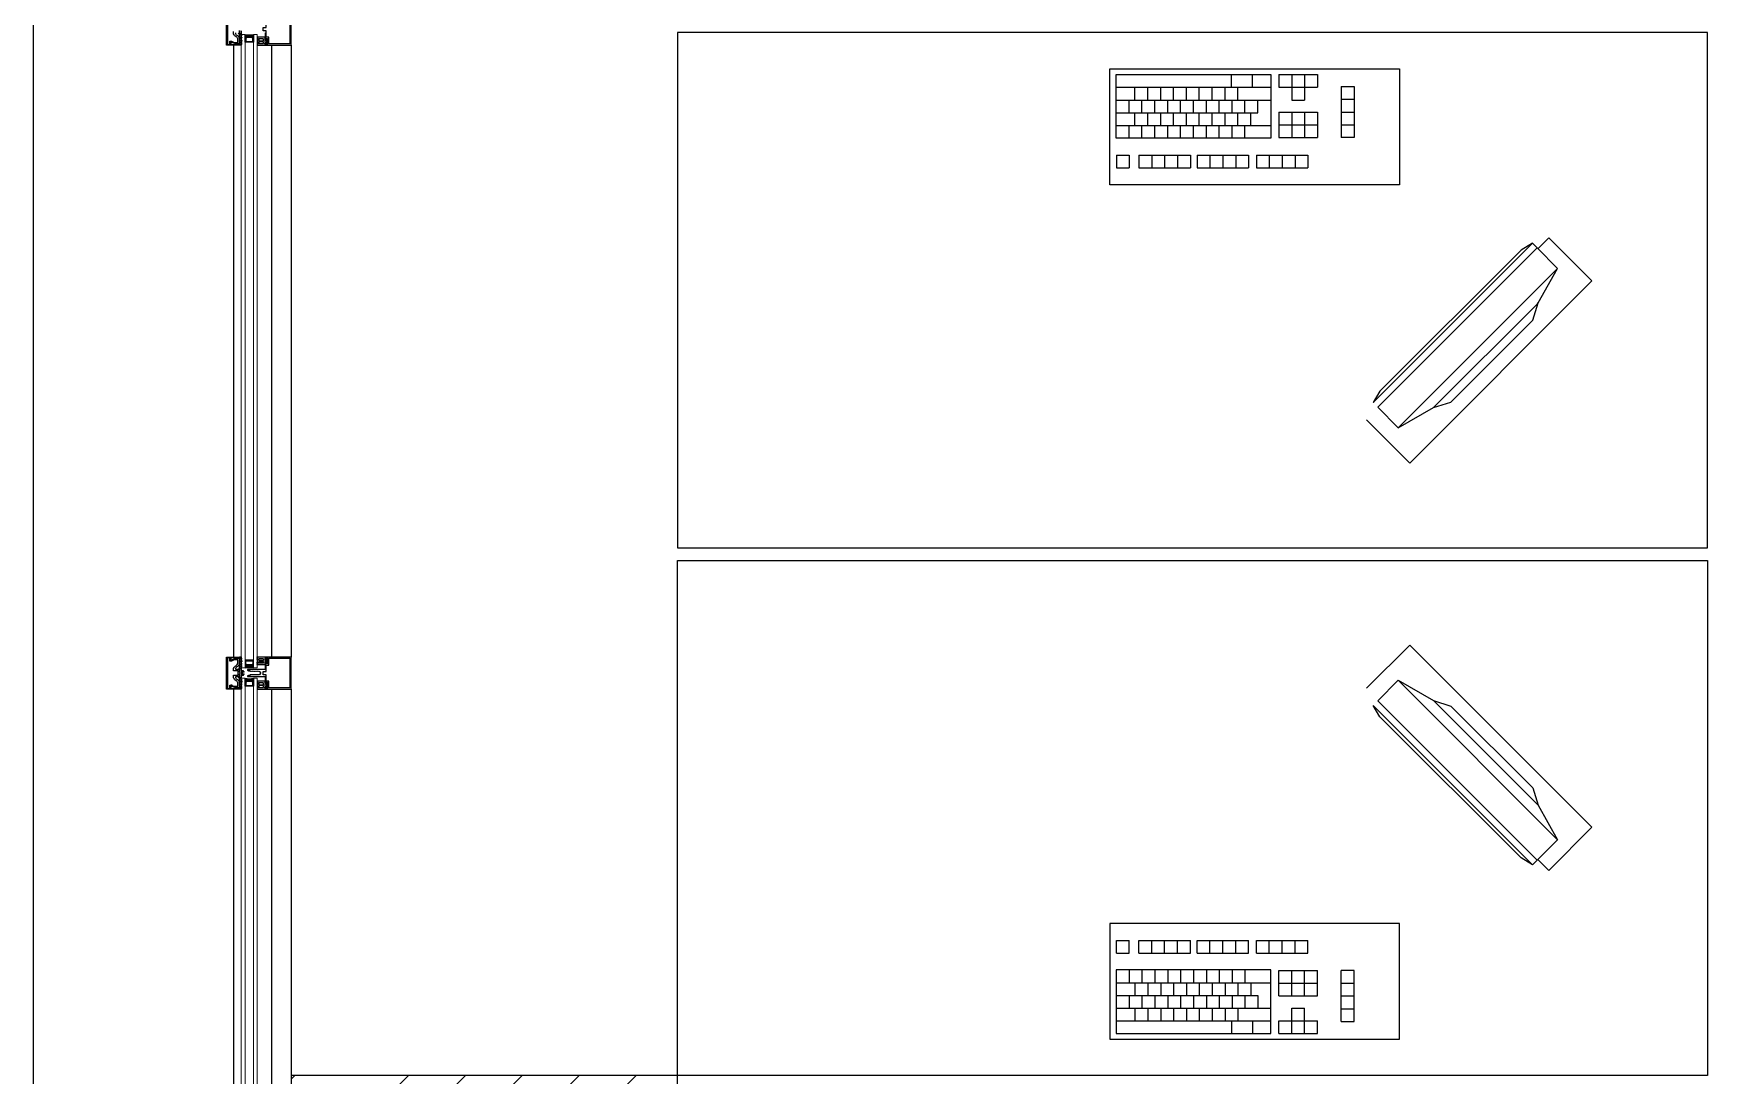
# Model space of a CAD drawing. Header units: centimetres. Extents: x 681015 to 688218, y 3995806 to 4004619.
# Drawn here: x 682674 to 682934, y 4002572.7 to 4002734.5 of the extents above; entities that cross this region are included whole.
import ezdxf

# ---------------------------------------------------------------- set-up
doc = ezdxf.new("R2010")
doc.units = ezdxf.units.CM
doc.header["$LTSCALE"] = 100
doc.header["$MEASUREMENT"] = 0
doc.linetypes.add('DUZ', pattern=[500, 500])
doc.layers.get('0').update_dxf_attribs({"linetype": 'DUZ'})
for name, color, linetype in [('A-TEFRİŞ 2', 35, 'Continuous'), ('ALM', 113, 'Continuous'), ('B-H', 34, 'Continuous'), ('BA', 6, 'Continuous'), ('DUV', 4, 'Continuous'), ('GOR1', 9, 'Continuous'), ('TARAMA', 54, 'Continuous')]:
    doc.layers.add(name, color=color, linetype=linetype)
doc.layers.add('CAM', color=151, linetype='Continuous', lineweight=15)

# ---------------------------------------------------------------- blocks, each defined once
blk = doc.blocks.new('A$C195C4F4A')
at = {"color": 0}
for points in [[(0, 15.4), (0.8, 15.4, -0.275602), (0.9, 15.3, -0.004194), (0.9, 15.3), (1.5, 14.5, 0.280116), (1.7, 14.4), (2.3, 14.4, 0.708972), (2.3, 14.6), (1.7, 15.1, -0.796856), (1.8, 15.4), (2.1, 15.4, -0.115115), (2.3, 15.3), (3.4, 14.5, 0.22004), (3.9, 14.4), (4, 14.4, 0.817314), (4.1, 14.7), (3.2, 15.1, -0.557577), (3.3, 15.4), (3.9, 15.4, -0.094678), (4.2, 15.3), (5.6, 14.9, 0.12718), (5.8, 14.9), (6.6, 14.9, 0.12718), (6.8, 14.9), (8.2, 15.3, -0.094678), (8.5, 15.4), (9.1, 15.4, -0.557577), (9.2, 15.1), (8.3, 14.7, 0.817314), (8.4, 14.4), (8.5, 14.4, 0.22004), (9, 14.5), (10.1, 15.3, -0.115115), (10.3, 15.4), (10.6, 15.4, -0.796856), (10.7, 15.1), (10.1, 14.6, 0.708972), (10.1, 14.4), (10.7, 14.4, 0.280116), (10.9, 14.5), (11.5, 15.3, -0.28012), (11.6, 15.4), (12.4, 15.4), (12.4, 3.4), (11.6, 3.4), (9.4, 3.8, 0.414214), (9.2, 3.6), (9.2, 2.1, 0.488737), (9.4, 2), (10.6, 2.3, -0.590166), (10.8, 2.1), (10.4, 1.5), (7.9, 0, -0.078055), (7.8, 0), (4.6, 0, -0.078055), (4.5, 0), (2, 1.5), (1.6, 2.1, -0.590166), (1.7, 2.3), (2.9, 2, 0.488737), (3.2, 2.1), (3.2, 3.6, 0.414214), (3, 3.8), (0.8, 3.4), (0, 3.4)], [(2.5, 6.6), (2.5, 12, -0.414214), (3.5, 13), (4.5, 13, -0.414214), (5.5, 12), (5.5, 6.6, -0.414214), (4.5, 5.6), (3.5, 5.6, -0.414214)], [(4.2, 2.7), (4.2, 1.6, 0.414214), (4.7, 1.1), (7.7, 1.1, 0.414214), (8.2, 1.6), (8.2, 2.7, 0.414214), (7.7, 3.2), (4.7, 3.2, 0.414214)], [(6.8, 6.6), (6.8, 12, -0.414214), (7.8, 13), (8.8, 13, -0.414214), (9.8, 12), (9.8, 6.6, -0.414214), (8.8, 5.6), (7.8, 5.6, -0.414214)]]:
    blk.add_lwpolyline(points, format="xyb", close=True, dxfattribs=at)
blk = doc.blocks.new('A$C5FE96F92')
at = {"layer": 'TARAMA'}
h = blk.add_hatch(dxfattribs=at)
h.set_pattern_fill('DOTS', color=4, scale=0.2, style=0)
h.set_pattern_definition([(0, (790.05817, 737.7273), (0.15875, 0.3175), [0, -0.3175])])
edge = h.paths.add_edge_path()
edge.add_line((13, 6.1), (10.8, 4))
edge.add_line((10.8, 4), (2.1, 4))
edge.add_line((2.1, 4), (0, 6.1))
edge.add_line((0, 6.1), (0, 0))
edge.add_arc((6.5, -29.7), 30.4, 77.6638, 102.3361, ccw=False)
edge.add_line((13, 0), (13, 6.1))
at = {"layer": 'TARAMA', "color": 0}
blk.add_lwpolyline([(13, 12.1), (6.9, 12.1), (6.9, 11.1), (12, 11.1), (12, 6.5), (10.4, 5), (2.5, 5), (1, 6.5), (1, 11.1), (6.5, 11.1), (6.5, 12.1), (0, 12.1), (0, 6.1), (2.1, 4), (10.8, 4), (13, 6.1)], close=True, dxfattribs=at)
blk.add_lwpolyline([(13, 6.1), (10.8, 4), (2.1, 4), (0, 6.1), (0, 0, -0.108071), (13, 0)], format="xyb", close=True, dxfattribs=at)

msp = doc.modelspace()

# ---------------------------------------------------------------- hatches: boundary and pattern name
at = {"layer": 'B-H'}
h = msp.add_hatch(dxfattribs=at)
h.set_pattern_fill('ANSI33', color=256, scale=50, angle=360, style=0)
h.set_pattern_definition([(45, (525.103, -43129.298), (-8.838834765, 8.838834765), []), (45, (533.941, -43129.298), (-8.838834765, 8.838834765), [6.25, -3.125])])
h.paths.add_polyline_path([(682714.04, 4002512.71), (682774.04, 4002512.71), (682774.04, 4002572.71), (682714.04, 4002572.71)])

# ---------------------------------------------------------------- linework, layer by layer
for points in [[(682705.39, 4002734.61), (682705.39, 4002734.5, 0.116538), (682705.72, 4002734.2, -0.212081), (682706.01, 4002733.69), (682706.01, 4002733.58), (682705.99, 4002733.56), (682706.03, 4002733.53), (682705.99, 4002733.5), (682706.03, 4002733.47), (682705.99, 4002733.44), (682706.03, 4002733.41), (682705.99, 4002733.38), (682706.03, 4002733.35), (682705.99, 4002733.32), (682706.03, 4002733.29), (682705.99, 4002733.26), (682706.03, 4002733.23), (682705.99, 4002733.2), (682706.03, 4002733.17), (682705.99, 4002733.14), (682706.03, 4002733.11), (682705.99, 4002733.08), (682706.03, 4002733.05), (682705.99, 4002733.02), (682706.03, 4002732.99), (682705.99, 4002732.96), (682706.03, 4002732.93), (682706.01, 4002732.92), (682706.01, 4002732.86), (682705.74, 4002732.96, 0.126455), (682705.62, 4002732.97, 0.105867), (682705.48, 4002732.91), (682705.47, 4002732.9), (682705.46, 4002732.91), (682704.7, 4002733.18), (682704.7, 4002733.36), (682704.85, 4002733.36), (682704.85, 4002733.29), (682705.24, 4002733.15), (682705.74, 4002733.15, 0.459998), (682705.8, 4002733.21), (682705.8, 4002733.63, 0.157661), (682705.51, 4002734.02, -0.142905), (682705.11, 4002734.48), (682705.11, 4002734.86)], [(682706.01, 4002734.98), (682706.01, 4002734.48), (682706.01, 4002734.48), (682706.01, 4002734.48, -0.797123), (682705.96, 4002734.47), (682705.86, 4002734.61)], [(682706.31, 4002734.96), (682706.31, 4002734.47), (682706.23, 4002734.47, 0.471691), (682706.2, 4002734.46, 0.216707), (682706.2, 4002734.38), (682706.38, 4002734.13, -0.372354), (682706.38, 4002734.12, -0.340332), (682706.35, 4002734.11), (682706.23, 4002734.23, 0.471691), (682706.2, 4002734.21, 0.216707), (682706.2, 4002734.13), (682706.38, 4002733.89, -0.372354), (682706.38, 4002733.87, -0.340332), (682706.35, 4002733.86), (682706.23, 4002733.98, 0.471691), (682706.2, 4002733.97, 0.216707), (682706.2, 4002733.88), (682706.39, 4002733.64, -0.372354), (682706.38, 4002733.63, -0.340332), (682706.35, 4002733.61), (682706.23, 4002733.73, 0.471691), (682706.2, 4002733.72, 0.216707), (682706.21, 4002733.64), (682706.39, 4002733.39, -0.372354), (682706.39, 4002733.38, -0.340332), (682706.35, 4002733.36), (682706.23, 4002733.48, 0.471691), (682706.2, 4002733.47, 0.216707), (682706.21, 4002733.39), (682706.39, 4002733.14, -0.372354), (682706.39, 4002733.13, -0.340332), (682706.35, 4002733.12), (682706.23, 4002733.24, 0.471691), (682706.2, 4002733.23, 0.216707), (682706.21, 4002733.14), (682706.39, 4002732.9, -0.372354), (682706.39, 4002732.88, -0.340332), (682706.36, 4002732.87), (682706.23, 4002732.99, 0.471691), (682706.2, 4002732.98, 0.216707), (682706.21, 4002732.9), (682706.31, 4002732.76), (682706.31, 4002732.7), (682706.02, 4002732.7, -0.70801), (682706.02, 4002732.72, 0.38663), (682706.01, 4002732.84, -0.211017), (682706.01, 4002732.85), (682706.01, 4002734.98, -0.253164)], [(682705.81, 4002634.86), (682705.81, 4002635.56), (682705.11, 4002635.56), (682705.11, 4002635.93, -0.142905), (682705.51, 4002636.39, 0.157661), (682705.8, 4002636.78), (682705.8, 4002637.2, 0.459998), (682705.74, 4002637.26), (682705.24, 4002637.27), (682704.85, 4002637.12), (682704.85, 4002637.06), (682704.7, 4002637.06), (682704.7, 4002637.23), (682705.46, 4002637.5), (682705.47, 4002637.51), (682705.48, 4002637.5, 0.105867), (682705.62, 4002637.44, 0.126455), (682705.74, 4002637.45), (682706.01, 4002637.55), (682706.01, 4002637.5), (682706.03, 4002637.48), (682705.99, 4002637.45), (682706.03, 4002637.42), (682705.99, 4002637.39), (682706.03, 4002637.36), (682705.99, 4002637.33), (682706.03, 4002637.3), (682705.99, 4002637.27), (682706.03, 4002637.24), (682705.99, 4002637.21), (682706.03, 4002637.18), (682705.99, 4002637.15), (682706.03, 4002637.12), (682705.99, 4002637.09), (682706.03, 4002637.06), (682705.99, 4002637.03), (682706.03, 4002637), (682705.99, 4002636.97), (682706.03, 4002636.94), (682705.99, 4002636.91), (682706.03, 4002636.88), (682705.99, 4002636.85), (682706.01, 4002636.84), (682706.01, 4002636.72, -0.212081), (682705.72, 4002636.21, 0.116538), (682705.39, 4002635.91), (682705.39, 4002635.81), (682705.86, 4002635.81), (682705.86, 4002635.81, -0.797123), (682705.86, 4002635.81), (682705.86, 4002635.81), (682705.96, 4002635.94, -0.797123), (682706.01, 4002635.94), (682706.01, 4002635.94), (682706.01, 4002635.94), (682706.01, 4002635.43), (682706.01, 4002635.43), (682706.01, 4002635.43, 0.253164), (682706.05, 4002635.34, -0.253164), (682706.13, 4002635.21, -0.253164), (682706.05, 4002635.07, 0.253164), (682706.01, 4002634.98), (682706.01, 4002634.98), (682706.01, 4002634.98), (682706.01, 4002634.48), (682706.01, 4002634.48), (682706.01, 4002634.48, -0.797123), (682705.96, 4002634.47), (682705.86, 4002634.61), (682705.86, 4002634.61, -0.797123), (682705.86, 4002634.61), (682705.86, 4002634.61), (682705.39, 4002634.61), (682705.39, 4002634.5, 0.116538), (682705.72, 4002634.2, -0.212081), (682706.01, 4002633.69), (682706.01, 4002633.58), (682705.99, 4002633.56), (682706.03, 4002633.53), (682705.99, 4002633.5), (682706.03, 4002633.47), (682705.99, 4002633.44), (682706.03, 4002633.41), (682705.99, 4002633.38), (682706.03, 4002633.35), (682705.99, 4002633.32), (682706.03, 4002633.29), (682705.99, 4002633.26), (682706.03, 4002633.23), (682705.99, 4002633.2), (682706.03, 4002633.17), (682705.99, 4002633.14), (682706.03, 4002633.11), (682705.99, 4002633.08), (682706.03, 4002633.05), (682705.99, 4002633.02), (682706.03, 4002632.99), (682705.99, 4002632.96), (682706.03, 4002632.93), (682706.01, 4002632.92), (682706.01, 4002632.86), (682705.74, 4002632.96, 0.126455), (682705.62, 4002632.97, 0.105867), (682705.48, 4002632.91), (682705.47, 4002632.91), (682705.46, 4002632.91), (682704.7, 4002633.18), (682704.7, 4002633.36), (682704.85, 4002633.36), (682704.85, 4002633.29), (682705.24, 4002633.15), (682705.74, 4002633.15, 0.459998), (682705.8, 4002633.21), (682705.8, 4002633.63, 0.157661), (682705.51, 4002634.02, -0.142905), (682705.11, 4002634.48), (682705.11, 4002634.86), (682705.81, 4002634.86)]]:
    msp.add_lwpolyline(points, format="xyb")
msp.add_lwpolyline([(682706.05, 4002635.34, 0.253164), (682706.05, 4002635.34, -0.253164), (682706.01, 4002635.43), (682706.01, 4002637.56, -0.211017), (682706.01, 4002637.57, 0.38663), (682706.02, 4002637.69, -0.70801), (682706.02, 4002637.71), (682706.31, 4002637.71), (682706.31, 4002637.65), (682706.21, 4002637.51, 0.216707), (682706.2, 4002637.43, 0.471691), (682706.23, 4002637.42), (682706.36, 4002637.54, -0.340332), (682706.39, 4002637.53, -0.372354), (682706.39, 4002637.51), (682706.21, 4002637.27, 0.216707), (682706.2, 4002637.19, 0.471691), (682706.23, 4002637.17), (682706.35, 4002637.29, -0.340332), (682706.39, 4002637.28, -0.372354), (682706.39, 4002637.27), (682706.21, 4002637.02, 0.216707), (682706.2, 4002636.94, 0.471691), (682706.23, 4002636.93), (682706.35, 4002637.05, -0.340332), (682706.39, 4002637.03, -0.372354), (682706.39, 4002637.02), (682706.21, 4002636.77, 0.216707), (682706.2, 4002636.69, 0.471691), (682706.23, 4002636.68), (682706.35, 4002636.8, -0.340332), (682706.38, 4002636.79, -0.372354), (682706.39, 4002636.77), (682706.2, 4002636.53, 0.216707), (682706.2, 4002636.44, 0.471691), (682706.23, 4002636.43), (682706.35, 4002636.55, -0.340332), (682706.38, 4002636.54, -0.372354), (682706.38, 4002636.52), (682706.2, 4002636.28, 0.216707), (682706.2, 4002636.2, 0.471691), (682706.23, 4002636.18), (682706.35, 4002636.31, -0.340332), (682706.38, 4002636.29, -0.372354), (682706.38, 4002636.28), (682706.2, 4002636.03, 0.216707), (682706.2, 4002635.95, 0.471691), (682706.23, 4002635.94), (682706.31, 4002635.94), (682706.31, 4002635.46), (682706.53, 4002635.46), (682706.46, 4002635.62), (682706.53, 4002635.59), (682706.71, 4002635.4, -0.076659), (682706.71, 4002635.4), (682706.71, 4002635.35, -0.414214), (682706.69, 4002635.34), (682706.33, 4002635.24, 0.349501), (682706.33, 4002635.24, 0.796268), (682706.33, 4002635.17), (682706.69, 4002635.07, -0.414214), (682706.71, 4002635.06), (682706.71, 4002635.01, -0.076659), (682706.71, 4002635.01), (682706.53, 4002634.82), (682706.46, 4002634.79), (682706.53, 4002634.96), (682706.31, 4002634.96), (682706.31, 4002634.47), (682706.23, 4002634.47, 0.471691), (682706.2, 4002634.46, 0.216707), (682706.2, 4002634.38), (682706.38, 4002634.13, -0.372354), (682706.38, 4002634.12, -0.340332), (682706.35, 4002634.11), (682706.23, 4002634.23, 0.471691), (682706.2, 4002634.21, 0.216707), (682706.2, 4002634.13), (682706.38, 4002633.89, -0.372354), (682706.38, 4002633.87, -0.340332), (682706.35, 4002633.86), (682706.23, 4002633.98, 0.471691), (682706.2, 4002633.97, 0.216707), (682706.2, 4002633.88), (682706.39, 4002633.64, -0.372354), (682706.38, 4002633.63, -0.340332), (682706.35, 4002633.61), (682706.23, 4002633.73, 0.471691), (682706.2, 4002633.72, 0.216707), (682706.21, 4002633.64), (682706.39, 4002633.39, -0.372354), (682706.39, 4002633.38, -0.340332), (682706.35, 4002633.36), (682706.23, 4002633.48, 0.471691), (682706.2, 4002633.47, 0.216707), (682706.21, 4002633.39), (682706.39, 4002633.14, -0.372354), (682706.39, 4002633.13, -0.340332), (682706.35, 4002633.12), (682706.23, 4002633.24, 0.471691), (682706.2, 4002633.23, 0.216707), (682706.21, 4002633.14), (682706.39, 4002632.9, -0.372354), (682706.39, 4002632.88, -0.340332), (682706.36, 4002632.87), (682706.23, 4002632.99, 0.471691), (682706.2, 4002632.98, 0.216707), (682706.21, 4002632.9), (682706.31, 4002632.76), (682706.31, 4002632.7), (682706.02, 4002632.7, -0.70801), (682706.02, 4002632.72, 0.38663), (682706.01, 4002632.84, -0.211017), (682706.01, 4002632.85), (682706.01, 4002634.98, -0.253164), (682706.05, 4002635.07, 0.541002)], format="xyb", close=True)
at = {"layer": 'A-TEFRİŞ 2'}
for points in [[(682774.04, 4002654.66), (682934.04, 4002654.66), (682934.04, 4002734.66), (682774.04, 4002734.66), (682774.04, 4002654.66)], [(682842.2, 4002728.14), (682860.12, 4002728.14)], [(682842.2, 4002726.17), (682842.2, 4002728.14)], [(682842.2, 4002726.17), (682845.11, 4002726.17)], [(682842.2, 4002724.19), (682842.2, 4002726.17)], [(682845.11, 4002726.17), (682847.11, 4002726.17)], [(682845.11, 4002726.17), (682845.11, 4002726.17)], [(682845.11, 4002724.19), (682845.11, 4002726.17)], [(682847.11, 4002726.17), (682849.11, 4002726.17)], [(682847.11, 4002726.17), (682847.11, 4002726.17)], [(682847.11, 4002724.19), (682847.11, 4002726.17)], [(682849.11, 4002726.17), (682851.11, 4002726.17)], [(682849.11, 4002726.17), (682849.11, 4002726.17)], [(682849.11, 4002724.19), (682849.11, 4002726.17)], [(682851.11, 4002726.17), (682853.11, 4002726.17)], [(682851.11, 4002726.17), (682851.11, 4002726.17)], [(682851.11, 4002724.19), (682851.11, 4002726.17)], [(682853.11, 4002724.19), (682853.11, 4002726.17)], [(682853.11, 4002726.17), (682853.11, 4002726.17)], [(682853.11, 4002726.17), (682855.1, 4002726.17)], [(682855.1, 4002726.17), (682857.11, 4002726.17)], [(682855.1, 4002726.17), (682855.1, 4002726.17)], [(682855.1, 4002724.19), (682855.1, 4002726.17)], [(682857.11, 4002726.17), (682859.11, 4002726.17)], [(682857.11, 4002726.17), (682857.11, 4002726.17)], [(682857.11, 4002724.19), (682857.11, 4002726.17)], [(682859.11, 4002726.17), (682860.12, 4002726.17)], [(682859.11, 4002726.17), (682859.11, 4002726.17)], [(682859.11, 4002724.19), (682859.11, 4002726.17)], [(682860.12, 4002728.14), (682863.37, 4002728.14)], [(682860.12, 4002726.17), (682860.12, 4002728.13)], [(682860.12, 4002726.15), (682860.12, 4002726.17)], [(682860.12, 4002726.17), (682861.11, 4002726.17)], [(682861.11, 4002726.17), (682863.37, 4002726.17)], [(682861.11, 4002726.17), (682861.11, 4002726.17)], [(682861.11, 4002724.19), (682861.11, 4002726.17)], [(682863.37, 4002728.14), (682866.2, 4002728.14)], [(682863.37, 4002726.17), (682863.37, 4002728.13)], [(682863.37, 4002726.17), (682866.2, 4002726.17)], [(682863.37, 4002726.15), (682863.37, 4002726.17)], [(682866.2, 4002728.14), (682866.2, 4002726.17)], [(682866.2, 4002726.17), (682866.2, 4002724.19)], [(682867.47, 4002728.14), (682869.47, 4002728.14)], [(682867.47, 4002728.14), (682867.47, 4002726.17)], [(682867.47, 4002726.17), (682869.47, 4002726.17)], [(682869.47, 4002728.14), (682871.47, 4002728.14)], [(682869.47, 4002728.14), (682869.47, 4002726.17)], [(682869.47, 4002726.17), (682871.47, 4002726.17)], [(682869.47, 4002726.17), (682869.47, 4002724.19)], [(682871.47, 4002728.14), (682873.47, 4002728.14)], [(682871.47, 4002728.14), (682871.47, 4002726.17)], [(682871.47, 4002726.17), (682873.47, 4002726.17)], [(682871.47, 4002726.17), (682871.47, 4002724.19)], [(682873.47, 4002728.14), (682873.47, 4002726.17)], [(682877.15, 4002726.29), (682879.17, 4002726.29), (682879.17, 4002718.36), (682877.15, 4002718.36)], [(682877.15, 4002726.29), (682877.15, 4002724.32)], [(682842.2, 4002724.19), (682844.2, 4002724.19)], [(682842.2, 4002722.22), (682842.2, 4002724.19)], [(682844.2, 4002724.19), (682844.2, 4002724.23)], [(682844.2, 4002724.19), (682845.11, 4002724.19)], [(682844.2, 4002722.26), (682844.2, 4002724.19)], [(682845.11, 4002724.19), (682846.2, 4002724.19)], [(682846.2, 4002724.19), (682846.2, 4002724.23)], [(682846.2, 4002724.19), (682847.11, 4002724.19)], [(682846.2, 4002722.26), (682846.2, 4002724.19)], [(682847.11, 4002724.19), (682848.2, 4002724.19)], [(682848.2, 4002724.19), (682849.11, 4002724.19)], [(682848.2, 4002722.26), (682848.2, 4002724.19)], [(682849.11, 4002724.19), (682850.2, 4002724.19)], [(682850.2, 4002724.19), (682851.11, 4002724.19)], [(682850.2, 4002722.26), (682850.2, 4002724.19)], [(682851.11, 4002724.19), (682852.2, 4002724.19)], [(682852.2, 4002724.19), (682853.11, 4002724.19)], [(682852.2, 4002722.26), (682852.2, 4002724.19)], [(682853.11, 4002724.19), (682854.2, 4002724.19)], [(682854.2, 4002724.19), (682855.1, 4002724.19)], [(682854.2, 4002722.26), (682854.2, 4002724.19)], [(682855.1, 4002724.19), (682856.2, 4002724.19)], [(682856.2, 4002724.19), (682857.11, 4002724.19)], [(682856.2, 4002722.26), (682856.2, 4002724.19)], [(682857.11, 4002724.19), (682858.2, 4002724.19)], [(682858.2, 4002724.19), (682859.11, 4002724.19)], [(682858.2, 4002722.26), (682858.2, 4002724.19)], [(682859.11, 4002724.19), (682860.2, 4002724.19)], [(682860.2, 4002724.19), (682861.11, 4002724.19)], [(682860.2, 4002722.26), (682860.2, 4002724.19)], [(682861.11, 4002724.19), (682862.2, 4002724.19)], [(682862.2, 4002724.19), (682864.2, 4002724.19)], [(682862.2, 4002722.26), (682862.2, 4002724.19)], [(682864.2, 4002724.19), (682866.2, 4002724.19)], [(682864.2, 4002722.22), (682864.2, 4002724.19)], [(682866.2, 4002724.19), (682866.2, 4002720.25)], [(682869.47, 4002724.19), (682871.47, 4002724.19)], [(682877.15, 4002724.32), (682879.15, 4002724.32)], [(682877.15, 4002724.32), (682877.15, 4002722.35)], [(682842.2, 4002720.25), (682842.2, 4002722.22)], [(682842.2, 4002722.22), (682845.11, 4002722.22)], [(682845.11, 4002722.22), (682845.11, 4002722.26)], [(682845.11, 4002722.22), (682847.11, 4002722.22)], [(682845.11, 4002720.29), (682845.11, 4002722.22)], [(682847.11, 4002722.22), (682849.11, 4002722.22)], [(682847.11, 4002720.29), (682847.11, 4002722.22)], [(682849.11, 4002722.22), (682851.11, 4002722.22)], [(682849.11, 4002720.29), (682849.11, 4002722.22)], [(682851.11, 4002722.22), (682853.11, 4002722.22)], [(682851.11, 4002720.29), (682851.11, 4002722.22)], [(682853.11, 4002722.22), (682855.1, 4002722.22)], [(682853.11, 4002720.29), (682853.11, 4002722.22)], [(682855.1, 4002722.22), (682857.11, 4002722.22)], [(682855.1, 4002720.29), (682855.1, 4002722.22)], [(682857.11, 4002722.22), (682859.11, 4002722.22)], [(682857.11, 4002720.29), (682857.11, 4002722.22)], [(682859.11, 4002722.22), (682861.11, 4002722.22)], [(682859.11, 4002720.29), (682859.11, 4002722.22)], [(682861.11, 4002722.22), (682863.11, 4002722.22)], [(682861.11, 4002720.29), (682861.11, 4002722.22)], [(682863.11, 4002722.22), (682864.2, 4002722.22)], [(682863.11, 4002720.29), (682863.11, 4002722.22)], [(682864.2, 4002722.22), (682864.22, 4002722.22)], [(682867.47, 4002722.31), (682869.47, 4002722.31)], [(682867.47, 4002722.31), (682867.47, 4002720.33)], [(682869.47, 4002722.31), (682871.47, 4002722.31)], [(682869.47, 4002722.31), (682869.47, 4002720.33)], [(682871.47, 4002722.31), (682873.47, 4002722.31)], [(682871.47, 4002722.31), (682871.47, 4002720.33)], [(682873.47, 4002722.31), (682873.47, 4002720.33)], [(682877.15, 4002722.31), (682879.15, 4002722.31)], [(682877.15, 4002722.31), (682877.15, 4002720.33)], [(682842.2, 4002720.25), (682844.2, 4002720.25)], [(682842.2, 4002718.27), (682842.2, 4002720.25)], [(682844.2, 4002718.27), (682842.2, 4002718.27)], [(682844.2, 4002718.27), (682844.2, 4002720.25)], [(682844.2, 4002720.25), (682846.2, 4002720.25)], [(682846.2, 4002718.27), (682844.2, 4002718.27)], [(682846.2, 4002720.25), (682848.2, 4002720.25)], [(682846.2, 4002718.27), (682846.2, 4002720.25)], [(682848.2, 4002718.27), (682846.2, 4002718.27)], [(682848.2, 4002720.25), (682850.2, 4002720.25)], [(682848.2, 4002718.27), (682848.2, 4002720.25)], [(682850.2, 4002718.27), (682848.2, 4002718.27)], [(682850.2, 4002720.25), (682852.2, 4002720.25)], [(682850.2, 4002718.27), (682850.2, 4002720.25)], [(682852.2, 4002718.27), (682850.2, 4002718.27)], [(682852.2, 4002720.25), (682854.2, 4002720.25)], [(682852.2, 4002718.27), (682852.2, 4002720.25)], [(682854.2, 4002718.27), (682852.2, 4002718.27)], [(682854.2, 4002720.25), (682856.2, 4002720.25)], [(682854.2, 4002718.27), (682854.2, 4002720.25)], [(682856.2, 4002718.27), (682854.2, 4002718.27)], [(682856.2, 4002720.25), (682858.2, 4002720.25)], [(682856.2, 4002718.27), (682856.2, 4002720.25)], [(682858.2, 4002718.27), (682856.2, 4002718.27)], [(682858.2, 4002720.25), (682860.2, 4002720.25)], [(682858.2, 4002718.27), (682858.2, 4002720.25)], [(682860.2, 4002718.27), (682858.2, 4002718.27)], [(682860.2, 4002720.25), (682862.2, 4002720.25)], [(682860.2, 4002718.27), (682860.2, 4002720.25)], [(682862.2, 4002718.27), (682860.2, 4002718.27)], [(682862.2, 4002720.25), (682866.2, 4002720.25)], [(682862.2, 4002718.27), (682862.2, 4002720.25)], [(682866.2, 4002718.27), (682862.2, 4002718.27)], [(682866.2, 4002720.25), (682866.2, 4002718.27)], [(682867.47, 4002720.33), (682869.47, 4002720.33)], [(682867.47, 4002720.33), (682867.47, 4002718.36)], [(682867.47, 4002718.36), (682869.47, 4002718.36)], [(682869.47, 4002720.33), (682869.47, 4002718.36)], [(682869.47, 4002720.33), (682871.47, 4002720.33)], [(682869.47, 4002718.36), (682871.47, 4002718.36)], [(682871.47, 4002720.33), (682873.47, 4002720.33)], [(682871.47, 4002720.33), (682871.47, 4002718.36)], [(682871.47, 4002718.36), (682873.47, 4002718.36)], [(682873.47, 4002720.33), (682873.47, 4002718.36)], [(682877.15, 4002720.33), (682879.15, 4002720.33)], [(682877.15, 4002720.33), (682877.15, 4002718.36)], [(682842.22, 4002715.64), (682842.22, 4002713.67)], [(682842.22, 4002715.64), (682844.22, 4002715.64)], [(682844.22, 4002715.64), (682844.22, 4002713.67)], [(682845.72, 4002715.64), (682847.72, 4002715.64)], [(682845.72, 4002715.64), (682845.72, 4002713.67)], [(682847.72, 4002715.64), (682847.72, 4002713.67)], [(682847.72, 4002715.64), (682849.72, 4002715.64)], [(682849.72, 4002715.64), (682849.72, 4002713.67)], [(682849.72, 4002715.64), (682851.73, 4002715.64)], [(682851.73, 4002715.64), (682851.73, 4002713.67)], [(682851.73, 4002715.64), (682853.72, 4002715.64)], [(682853.72, 4002715.64), (682853.72, 4002713.67)], [(682854.76, 4002715.64), (682856.76, 4002715.64)], [(682854.76, 4002715.64), (682854.76, 4002713.67)], [(682856.76, 4002715.64), (682858.76, 4002715.64)], [(682856.76, 4002715.64), (682856.76, 4002713.67)], [(682858.76, 4002715.64), (682860.76, 4002715.64)], [(682858.76, 4002715.64), (682858.76, 4002713.67)], [(682860.76, 4002715.64), (682862.76, 4002715.64)], [(682860.76, 4002715.64), (682860.76, 4002713.67)], [(682862.76, 4002715.64), (682862.76, 4002713.67)], [(682863.98, 4002715.64), (682865.98, 4002715.64)], [(682863.98, 4002715.64), (682863.98, 4002713.67)], [(682865.98, 4002715.64), (682867.98, 4002715.64)], [(682865.98, 4002715.64), (682865.98, 4002713.67)], [(682867.98, 4002715.64), (682869.98, 4002715.64)], [(682867.98, 4002715.64), (682867.98, 4002713.67)], [(682869.98, 4002715.64), (682871.97, 4002715.64)], [(682869.98, 4002715.64), (682869.98, 4002713.67)], [(682871.97, 4002715.64), (682871.97, 4002713.67)], [(682842.22, 4002713.67), (682844.22, 4002713.67)], [(682845.72, 4002713.67), (682847.72, 4002713.67)], [(682847.72, 4002713.67), (682849.72, 4002713.67)], [(682849.72, 4002713.67), (682851.73, 4002713.67)], [(682851.73, 4002713.67), (682853.72, 4002713.67)], [(682854.76, 4002713.67), (682856.76, 4002713.67)], [(682856.76, 4002713.67), (682858.76, 4002713.67)], [(682858.76, 4002713.67), (682860.76, 4002713.67)], [(682860.76, 4002713.67), (682862.76, 4002713.67)], [(682863.98, 4002713.67), (682865.98, 4002713.67)], [(682865.98, 4002713.67), (682867.98, 4002713.67)], [(682867.98, 4002713.67), (682869.98, 4002713.67)], [(682869.98, 4002713.67), (682871.97, 4002713.67)], [(682907.68, 4002701.11), (682909.38, 4002702.81), (682916.08, 4002696.11), (682887.79, 4002667.82), (682881.09, 4002674.52)], [(682907.56, 4002701.24), (682906.85, 4002701.95), (682905.08, 4002700.88), (682883.16, 4002678.96), (682882.1, 4002677.2)], [(682906.85, 4002701.95), (682882.1, 4002677.2)], [(682882.81, 4002676.49), (682886.01, 4002673.29), (682891.49, 4002676.43), (682894.18, 4002677.28), (682906.91, 4002690.01), (682907.75, 4002692.69), (682910.76, 4002698.04), (682907.56, 4002701.24)], [(682882.81, 4002676.49), (682907.56, 4002701.24)], [(682910.76, 4002698.04), (682886.01, 4002673.29)], [(682891.49, 4002676.43), (682907.62, 4002692.56)], [(682907.62, 4002692.56), (682907.75, 4002692.69)], [(682894.18, 4002677.28), (682906.91, 4002690.01)], [(682774.04, 4002652.71), (682934.04, 4002652.71), (682934.04, 4002572.71), (682774.04, 4002572.71), (682774.04, 4002652.71)], [(682907.68, 4002606.26), (682909.38, 4002604.56), (682916.08, 4002611.27), (682887.79, 4002639.55), (682881.09, 4002632.85)], [(682882.81, 4002630.88), (682886.01, 4002634.08), (682891.49, 4002630.94), (682894.18, 4002630.09), (682906.91, 4002617.36), (682907.75, 4002614.68), (682910.76, 4002609.33), (682907.56, 4002606.13)], [(682910.76, 4002609.33), (682886.01, 4002634.08)], [(682907.56, 4002606.13), (682906.85, 4002605.43), (682905.08, 4002606.49), (682883.16, 4002628.41), (682882.1, 4002630.18)], [(682906.85, 4002605.43), (682882.1, 4002630.18)], [(682882.81, 4002630.88), (682907.56, 4002606.13)], [(682891.49, 4002630.94), (682907.62, 4002614.81)], [(682894.18, 4002630.09), (682906.91, 4002617.36)], [(682907.62, 4002614.81), (682907.75, 4002614.68)], [(682842.22, 4002591.73), (682842.22, 4002593.7)], [(682842.22, 4002593.7), (682844.22, 4002593.7)], [(682844.22, 4002591.73), (682844.22, 4002593.7)], [(682845.72, 4002593.7), (682847.72, 4002593.7)], [(682845.72, 4002591.73), (682845.72, 4002593.7)], [(682847.72, 4002593.7), (682849.72, 4002593.7)], [(682847.72, 4002591.73), (682847.72, 4002593.7)], [(682849.72, 4002591.73), (682849.72, 4002593.7)], [(682849.72, 4002593.7), (682851.73, 4002593.7)], [(682851.73, 4002591.73), (682851.73, 4002593.7)], [(682851.73, 4002593.7), (682853.72, 4002593.7)], [(682853.72, 4002591.73), (682853.72, 4002593.7)], [(682854.76, 4002593.7), (682856.76, 4002593.7)], [(682854.76, 4002591.73), (682854.76, 4002593.7)], [(682856.76, 4002591.73), (682856.76, 4002593.7)], [(682856.76, 4002593.7), (682858.76, 4002593.7)], [(682858.76, 4002591.73), (682858.76, 4002593.7)], [(682858.76, 4002593.7), (682860.76, 4002593.7)], [(682860.76, 4002593.7), (682862.76, 4002593.7)], [(682860.76, 4002591.73), (682860.76, 4002593.7)], [(682862.76, 4002591.73), (682862.76, 4002593.7)], [(682863.98, 4002593.7), (682865.98, 4002593.7)], [(682863.98, 4002591.73), (682863.98, 4002593.7)], [(682865.98, 4002593.7), (682867.98, 4002593.7)], [(682865.98, 4002591.73), (682865.98, 4002593.7)], [(682867.98, 4002593.7), (682869.98, 4002593.7)], [(682867.98, 4002591.73), (682867.98, 4002593.7)], [(682869.98, 4002593.7), (682871.97, 4002593.7)], [(682869.98, 4002591.73), (682869.98, 4002593.7)], [(682871.97, 4002591.73), (682871.97, 4002593.7)], [(682842.22, 4002591.73), (682844.22, 4002591.73)], [(682845.72, 4002591.73), (682847.72, 4002591.73)], [(682847.72, 4002591.73), (682849.72, 4002591.73)], [(682849.72, 4002591.73), (682851.73, 4002591.73)], [(682851.73, 4002591.73), (682853.72, 4002591.73)], [(682854.76, 4002591.73), (682856.76, 4002591.73)], [(682856.76, 4002591.73), (682858.76, 4002591.73)], [(682858.76, 4002591.73), (682860.76, 4002591.73)], [(682860.76, 4002591.73), (682862.76, 4002591.73)], [(682863.98, 4002591.73), (682865.98, 4002591.73)], [(682865.98, 4002591.73), (682867.98, 4002591.73)], [(682867.98, 4002591.73), (682869.98, 4002591.73)], [(682869.98, 4002591.73), (682871.97, 4002591.73)], [(682842.2, 4002589.1), (682842.2, 4002587.12)], [(682844.2, 4002589.1), (682842.2, 4002589.1)], [(682844.2, 4002589.1), (682844.2, 4002587.12)], [(682846.2, 4002589.1), (682844.2, 4002589.1)], [(682846.2, 4002589.1), (682846.2, 4002587.12)], [(682848.2, 4002589.1), (682846.2, 4002589.1)], [(682848.2, 4002589.1), (682848.2, 4002587.12)], [(682850.2, 4002589.1), (682848.2, 4002589.1)], [(682850.2, 4002589.1), (682850.2, 4002587.12)], [(682852.2, 4002589.1), (682850.2, 4002589.1)], [(682852.2, 4002589.1), (682852.2, 4002587.12)], [(682854.2, 4002589.1), (682852.2, 4002589.1)], [(682854.2, 4002589.1), (682854.2, 4002587.12)], [(682856.2, 4002589.1), (682854.2, 4002589.1)], [(682856.2, 4002589.1), (682856.2, 4002587.12)], [(682858.2, 4002589.1), (682856.2, 4002589.1)], [(682858.2, 4002589.1), (682858.2, 4002587.12)], [(682860.2, 4002589.1), (682858.2, 4002589.1)], [(682860.2, 4002589.1), (682860.2, 4002587.12)], [(682862.2, 4002589.1), (682860.2, 4002589.1)], [(682866.2, 4002589.1), (682862.2, 4002589.1)], [(682862.2, 4002589.1), (682862.2, 4002587.12)], [(682866.2, 4002587.12), (682866.2, 4002589.1)], [(682867.47, 4002589.01), (682869.47, 4002589.01)], [(682867.47, 4002587.04), (682867.47, 4002589.01)], [(682869.47, 4002587.04), (682869.47, 4002589.01)], [(682869.47, 4002589.01), (682871.47, 4002589.01)], [(682871.47, 4002587.04), (682871.47, 4002589.01)], [(682871.47, 4002589.01), (682873.47, 4002589.01)], [(682873.47, 4002587.04), (682873.47, 4002589.01)], [(682877.15, 4002581.08), (682879.17, 4002581.08), (682879.17, 4002589.01), (682877.15, 4002589.01)], [(682877.15, 4002587.04), (682877.15, 4002589.01)], [(682842.2, 4002587.12), (682844.2, 4002587.12)], [(682842.2, 4002587.12), (682842.2, 4002585.15)], [(682844.2, 4002587.12), (682846.2, 4002587.12)], [(682845.11, 4002587.09), (682845.11, 4002585.15)], [(682846.2, 4002587.12), (682848.2, 4002587.12)], [(682847.11, 4002587.09), (682847.11, 4002585.15)], [(682848.2, 4002587.12), (682850.2, 4002587.12)], [(682849.11, 4002587.09), (682849.11, 4002585.15)], [(682850.2, 4002587.12), (682852.2, 4002587.12)], [(682851.11, 4002587.09), (682851.11, 4002585.15)], [(682852.2, 4002587.12), (682854.2, 4002587.12)], [(682853.11, 4002587.09), (682853.11, 4002585.15)], [(682854.2, 4002587.12), (682856.2, 4002587.12)], [(682855.1, 4002587.09), (682855.1, 4002585.15)], [(682856.2, 4002587.12), (682858.2, 4002587.12)], [(682857.11, 4002587.09), (682857.11, 4002585.15)], [(682858.2, 4002587.12), (682860.2, 4002587.12)], [(682859.11, 4002587.09), (682859.11, 4002585.15)], [(682860.2, 4002587.12), (682862.2, 4002587.12)], [(682861.11, 4002587.09), (682861.11, 4002585.15)], [(682862.2, 4002587.12), (682866.2, 4002587.12)], [(682863.11, 4002587.09), (682863.11, 4002585.15)], [(682866.2, 4002583.18), (682866.2, 4002587.12)], [(682867.47, 4002587.04), (682869.47, 4002587.04)], [(682867.47, 4002585.06), (682867.47, 4002587.04)], [(682869.47, 4002587.04), (682871.47, 4002587.04)], [(682869.47, 4002585.06), (682869.47, 4002587.04)], [(682871.47, 4002587.04), (682873.47, 4002587.04)], [(682871.47, 4002585.06), (682871.47, 4002587.04)], [(682873.47, 4002585.06), (682873.47, 4002587.04)], [(682877.15, 4002587.04), (682879.15, 4002587.04)], [(682877.15, 4002585.06), (682877.15, 4002587.04)], [(682842.2, 4002585.15), (682845.11, 4002585.15)], [(682842.2, 4002585.15), (682842.2, 4002583.18)], [(682842.2, 4002583.18), (682842.2, 4002581.2)], [(682842.2, 4002583.18), (682844.2, 4002583.18)], [(682844.2, 4002585.11), (682844.2, 4002583.18)], [(682844.2, 4002583.18), (682844.2, 4002583.14)], [(682844.2, 4002583.18), (682845.11, 4002583.18)], [(682845.11, 4002585.15), (682847.11, 4002585.15)], [(682845.11, 4002585.15), (682845.11, 4002585.11)], [(682845.11, 4002583.18), (682845.11, 4002581.2)], [(682845.11, 4002583.18), (682846.2, 4002583.18)], [(682846.2, 4002585.11), (682846.2, 4002583.18)], [(682846.2, 4002583.18), (682847.11, 4002583.18)], [(682846.2, 4002583.18), (682846.2, 4002583.14)], [(682847.11, 4002585.15), (682849.11, 4002585.15)], [(682847.11, 4002583.18), (682847.11, 4002581.2)], [(682847.11, 4002583.18), (682848.2, 4002583.18)], [(682848.2, 4002585.11), (682848.2, 4002583.18)], [(682848.2, 4002583.18), (682849.11, 4002583.18)], [(682849.11, 4002585.15), (682851.11, 4002585.15)], [(682849.11, 4002583.18), (682849.11, 4002581.2)], [(682849.11, 4002583.18), (682850.2, 4002583.18)], [(682850.2, 4002585.11), (682850.2, 4002583.18)], [(682850.2, 4002583.18), (682851.11, 4002583.18)], [(682851.11, 4002585.15), (682853.11, 4002585.15)], [(682851.11, 4002583.18), (682851.11, 4002581.2)], [(682851.11, 4002583.18), (682852.2, 4002583.18)], [(682852.2, 4002585.11), (682852.2, 4002583.18)], [(682852.2, 4002583.18), (682853.11, 4002583.18)], [(682853.11, 4002585.15), (682855.1, 4002585.15)], [(682853.11, 4002583.18), (682853.11, 4002581.2)], [(682853.11, 4002583.18), (682854.2, 4002583.18)], [(682854.2, 4002585.11), (682854.2, 4002583.18)], [(682854.2, 4002583.18), (682855.1, 4002583.18)], [(682855.1, 4002585.15), (682857.11, 4002585.15)], [(682855.1, 4002583.18), (682855.1, 4002581.2)], [(682855.1, 4002583.18), (682856.2, 4002583.18)], [(682856.2, 4002585.11), (682856.2, 4002583.18)], [(682856.2, 4002583.18), (682857.11, 4002583.18)], [(682857.11, 4002585.15), (682859.11, 4002585.15)], [(682857.11, 4002583.18), (682857.11, 4002581.2)], [(682857.11, 4002583.18), (682858.2, 4002583.18)], [(682858.2, 4002585.11), (682858.2, 4002583.18)], [(682858.2, 4002583.18), (682859.11, 4002583.18)], [(682859.11, 4002585.15), (682861.11, 4002585.15)], [(682859.11, 4002583.18), (682859.11, 4002581.2)], [(682859.11, 4002583.18), (682860.2, 4002583.18)], [(682860.2, 4002585.11), (682860.2, 4002583.18)], [(682860.2, 4002583.18), (682861.11, 4002583.18)], [(682861.11, 4002585.15), (682863.11, 4002585.15)], [(682861.11, 4002583.18), (682861.11, 4002581.2)], [(682861.11, 4002583.18), (682862.2, 4002583.18)], [(682862.2, 4002585.11), (682862.2, 4002583.18)], [(682862.2, 4002583.18), (682864.2, 4002583.18)], [(682863.11, 4002585.15), (682864.2, 4002585.15)], [(682864.2, 4002585.15), (682864.2, 4002583.18)], [(682864.2, 4002585.15), (682864.22, 4002585.15)], [(682864.2, 4002583.18), (682866.2, 4002583.18)], [(682866.2, 4002581.2), (682866.2, 4002583.18)], [(682867.47, 4002585.06), (682869.47, 4002585.06)], [(682869.47, 4002585.06), (682871.47, 4002585.06)], [(682869.47, 4002581.2), (682869.47, 4002583.18)], [(682869.47, 4002583.18), (682871.47, 4002583.18)], [(682871.47, 4002585.06), (682873.47, 4002585.06)], [(682871.47, 4002581.2), (682871.47, 4002583.18)], [(682877.15, 4002585.06), (682879.15, 4002585.06)], [(682877.15, 4002583.05), (682877.15, 4002585.02)], [(682877.15, 4002581.08), (682877.15, 4002583.05)], [(682877.15, 4002583.05), (682879.15, 4002583.05)], [(682842.2, 4002581.2), (682842.2, 4002579.23)], [(682842.2, 4002581.2), (682845.11, 4002581.2)], [(682845.11, 4002581.2), (682847.11, 4002581.2)], [(682845.11, 4002581.2), (682845.11, 4002581.2)], [(682847.11, 4002581.2), (682849.11, 4002581.2)], [(682847.11, 4002581.2), (682847.11, 4002581.2)], [(682849.11, 4002581.2), (682851.11, 4002581.2)], [(682849.11, 4002581.2), (682849.11, 4002581.2)], [(682851.11, 4002581.2), (682853.11, 4002581.2)], [(682851.11, 4002581.2), (682851.11, 4002581.2)], [(682853.11, 4002581.2), (682853.11, 4002581.2)], [(682853.11, 4002581.2), (682855.1, 4002581.2)], [(682855.1, 4002581.2), (682857.11, 4002581.2)], [(682855.1, 4002581.2), (682855.1, 4002581.2)], [(682857.11, 4002581.2), (682859.11, 4002581.2)], [(682857.11, 4002581.2), (682857.11, 4002581.2)], [(682859.11, 4002581.2), (682860.12, 4002581.2)], [(682859.11, 4002581.2), (682859.11, 4002581.2)], [(682860.12, 4002581.22), (682860.12, 4002581.2)], [(682860.12, 4002581.2), (682860.12, 4002579.24)], [(682860.12, 4002581.2), (682861.11, 4002581.2)], [(682861.11, 4002581.2), (682863.37, 4002581.2)], [(682861.11, 4002581.2), (682861.11, 4002581.2)], [(682863.37, 4002581.22), (682863.37, 4002581.2)], [(682863.37, 4002581.2), (682866.2, 4002581.2)], [(682863.37, 4002581.2), (682863.37, 4002579.24)], [(682866.2, 4002579.23), (682866.2, 4002581.2)], [(682867.47, 4002581.2), (682869.47, 4002581.2)], [(682867.47, 4002579.23), (682867.47, 4002581.2)], [(682869.47, 4002579.23), (682869.47, 4002581.2)], [(682869.47, 4002581.2), (682871.47, 4002581.2)], [(682871.47, 4002579.23), (682871.47, 4002581.2)], [(682871.47, 4002581.2), (682873.47, 4002581.2)], [(682873.47, 4002579.23), (682873.47, 4002581.2)], [(682842.2, 4002579.23), (682860.12, 4002579.23)], [(682860.12, 4002579.23), (682863.37, 4002579.23)], [(682863.37, 4002579.23), (682866.2, 4002579.23)], [(682867.47, 4002579.23), (682869.47, 4002579.23)], [(682869.47, 4002579.23), (682871.47, 4002579.23)], [(682871.47, 4002579.23), (682873.47, 4002579.23)]]:
    msp.add_lwpolyline(points, dxfattribs=at)
for points in [[(682886.2, 4002711.04), (682841.2, 4002711.04), (682841.2, 4002729.04), (682886.2, 4002729.04)], [(682886.2, 4002596.33), (682841.2, 4002596.33), (682841.2, 4002578.33), (682886.2, 4002578.33)]]:
    msp.add_lwpolyline(points, close=True, dxfattribs=at)
at = {"layer": 'ALM'}
for points in [[(682704.16, 4002732.82), (682704.16, 4002732.82), (682704.56, 4002732.82), (682704.56, 4002733.35), (682704.68, 4002733.35), (682704.68, 4002732.82), (682705.37, 4002732.82), (682705.54, 4002732.92, -0.221695), (682705.74, 4002732.94), (682705.99, 4002732.87, -0.760324), (682705.96, 4002732.7), (682704.04, 4002732.7), (682704.04, 4002732.7), (682704.04, 4002737.7), (682705.96, 4002737.7, -0.760324), (682705.99, 4002737.54), (682705.74, 4002737.47, -0.221695), (682705.54, 4002737.49), (682705.37, 4002737.58), (682704.68, 4002737.58), (682704.68, 4002737.05), (682704.56, 4002737.05), (682704.56, 4002737.58), (682704.16, 4002737.58)], [(682710.57, 4002732.9), (682710.57, 4002733.97), (682710.2, 4002733.97), (682710.2, 4002734.95), (682709.7, 4002734.95), (682709.7, 4002735.45), (682710.2, 4002735.45), (682710.2, 4002736.43), (682710.57, 4002736.43), (682710.57, 4002737.5), (682710.57, 4002737.5, 1), (682710.57, 4002737.5), (682713.84, 4002737.5, 1), (682713.84, 4002737.5), (682713.84, 4002737.5), (682713.84, 4002732.9), (682713.84, 4002732.9, 1), (682713.84, 4002732.9), (682710.57, 4002732.9, 1), (682710.57, 4002732.9)], [(682704.16, 4002632.82), (682704.16, 4002632.82), (682704.56, 4002632.82), (682704.56, 4002633.35), (682704.68, 4002633.35), (682704.68, 4002632.82), (682705.37, 4002632.82), (682705.54, 4002632.92, -0.221695), (682705.74, 4002632.94), (682705.99, 4002632.87, -0.760324), (682705.96, 4002632.7), (682704.04, 4002632.7), (682704.04, 4002632.7), (682704.04, 4002637.7), (682705.96, 4002637.7, -0.760324), (682705.99, 4002637.54), (682705.74, 4002637.47, -0.221695), (682705.54, 4002637.49), (682705.37, 4002637.58), (682704.68, 4002637.58), (682704.68, 4002637.05), (682704.56, 4002637.05), (682704.56, 4002637.58), (682704.16, 4002637.58)], [(682708.72, 4002634.95), (682708.69, 4002634.92), (682708.65, 4002634.95), (682708.62, 4002634.92), (682708.58, 4002634.95), (682708.55, 4002634.92), (682708.51, 4002634.95), (682708.48, 4002634.92), (682708.44, 4002634.95), (682708.41, 4002634.92), (682708.37, 4002634.95), (682708.34, 4002634.92), (682708.3, 4002634.95), (682708.27, 4002634.92), (682708.23, 4002634.95), (682708.2, 4002634.92), (682708.16, 4002634.95), (682708.13, 4002634.92), (682708.09, 4002634.95), (682708.06, 4002634.92), (682708.02, 4002634.95), (682707.99, 4002634.92), (682707.95, 4002634.95), (682707.92, 4002634.92), (682707.88, 4002634.95), (682707.85, 4002634.92), (682707.81, 4002634.95), (682707.78, 4002634.92), (682707.74, 4002634.95), (682707.71, 4002634.92), (682707.67, 4002634.95, 0.361254), (682707.65, 4002634.93), (682707.65, 4002634.78), (682707.42, 4002634.78), (682707.42, 4002634.83, 0.668179), (682707.38, 4002634.85), (682707.3, 4002634.77), (682707.3, 4002634.65), (682710, 4002634.65), (682710, 4002633.74), (682710.09, 4002633.65), (682710.1, 4002633.65, 0.414214), (682710.12, 4002633.68), (682710.12, 4002633.77), (682710.37, 4002633.77), (682710.37, 4002632.83), (682710.12, 4002632.83), (682710.12, 4002632.93, 0.414214), (682710.1, 4002632.95), (682710.09, 4002632.95), (682710, 4002632.87), (682710, 4002632.7), (682714.04, 4002632.7), (682714.04, 4002637.7), (682710, 4002637.7), (682710, 4002637.54), (682710.09, 4002637.45), (682710.1, 4002637.45, 0.414214), (682710.12, 4002637.48), (682710.12, 4002637.57), (682710.37, 4002637.57), (682710.37, 4002636.63), (682710.12, 4002636.63), (682710.12, 4002636.73, 0.414214), (682710.1, 4002636.75), (682710.09, 4002636.75), (682710, 4002636.67), (682710, 4002635.75), (682707.3, 4002635.75), (682707.3, 4002635.64), (682707.38, 4002635.56, 0.668179), (682707.42, 4002635.58), (682707.42, 4002635.62), (682707.65, 4002635.62), (682707.65, 4002635.51), (682707.71, 4002635.45), (682707.74, 4002635.49), (682707.78, 4002635.45), (682707.81, 4002635.49), (682707.85, 4002635.45), (682707.88, 4002635.49), (682707.92, 4002635.45), (682707.95, 4002635.49), (682707.99, 4002635.45), (682708.02, 4002635.49), (682708.06, 4002635.45), (682708.09, 4002635.49), (682708.13, 4002635.45), (682708.16, 4002635.49), (682708.2, 4002635.45), (682708.23, 4002635.49), (682708.27, 4002635.45), (682708.3, 4002635.49), (682708.34, 4002635.45), (682708.37, 4002635.49), (682708.41, 4002635.45), (682708.44, 4002635.49), (682708.48, 4002635.45), (682708.51, 4002635.49), (682708.55, 4002635.45), (682708.58, 4002635.49), (682708.62, 4002635.45), (682708.65, 4002635.49), (682708.69, 4002635.45), (682708.72, 4002635.49), (682708.76, 4002635.45), (682708.79, 4002635.49), (682708.83, 4002635.45), (682708.86, 4002635.49), (682708.9, 4002635.45), (682708.93, 4002635.49), (682708.97, 4002635.45), (682709, 4002635.49), (682709.04, 4002635.45), (682709.07, 4002635.49), (682709.11, 4002635.45), (682709.14, 4002635.49), (682709.16, 4002635.47), (682709.29, 4002635.24, -0.267949), (682709.29, 4002635.17), (682709.16, 4002634.94), (682709.14, 4002634.95), (682709.11, 4002634.92), (682709.07, 4002634.95), (682709.04, 4002634.92), (682709, 4002634.95), (682708.97, 4002634.92), (682708.93, 4002634.95), (682708.9, 4002634.92), (682708.86, 4002634.95), (682708.83, 4002634.92), (682708.79, 4002634.95), (682708.76, 4002634.92)], [(682710.57, 4002632.9), (682710.57, 4002633.97), (682710.2, 4002633.97), (682710.2, 4002634.95), (682709.7, 4002634.95), (682709.7, 4002635.45), (682710.2, 4002635.45), (682710.2, 4002636.43), (682710.57, 4002636.43), (682710.57, 4002637.5), (682710.57, 4002637.5, 1), (682710.57, 4002637.5), (682713.84, 4002637.5, 1), (682713.84, 4002637.5), (682713.84, 4002637.5), (682713.84, 4002632.9), (682713.84, 4002632.9, 1), (682713.84, 4002632.9), (682710.57, 4002632.9, 1), (682710.57, 4002632.9)]]:
    msp.add_lwpolyline(points, format="xyb", close=True, dxfattribs=at)
msp.add_lwpolyline([(682710, 4002734.65), (682710, 4002733.74), (682710.09, 4002733.65), (682710.1, 4002733.65, 0.414214), (682710.12, 4002733.68), (682710.12, 4002733.77), (682710.37, 4002733.77), (682710.37, 4002732.83), (682710.12, 4002732.83), (682710.12, 4002732.93, 0.414214), (682710.1, 4002732.95), (682710.09, 4002732.95), (682710, 4002732.87), (682710, 4002732.7), (682714.04, 4002732.7), (682714.04, 4002737.7)], format="xyb", dxfattribs=at)
at = {"layer": 'BA'}
msp.add_lwpolyline([(682774.04, 4002572.71), (682714.04, 4002572.71), (682714.04, 4002512.71), (682774.04, 4002512.71)], close=True, dxfattribs=at)
at = {"layer": 'CAM', "lineweight": 20}
for points in [[(682706.9, 4002636.01), (682706.3, 4002636.01), (682706.3, 4002734.31, -0.414498), (682706.4, 4002734.4), (682706.9, 4002734.4), (682706.9, 4002636.01)], [(682706.9, 4002536.01), (682706.3, 4002536.01), (682706.3, 4002634.31, -0.414498), (682706.4, 4002634.4), (682706.9, 4002634.4), (682706.9, 4002536.01)]]:
    msp.add_lwpolyline(points, format="xyb", dxfattribs=at)
for points in [[(682708.8, 4002636.01), (682708.2, 4002636.01), (682708.2, 4002734.4), (682708.8, 4002734.4), (682708.8, 4002636.01)], [(682708.8, 4002536.01), (682708.2, 4002536.01), (682708.2, 4002634.4), (682708.8, 4002634.4), (682708.8, 4002536.01)]]:
    msp.add_lwpolyline(points, dxfattribs=at)
at = {"layer": 'DUV'}
msp.add_line((682674.04, 4001832.71), (682674.04, 4003447.71), dxfattribs=at)
at = {"layer": 'GOR1'}
for p, q in [((682705.1, 4002732.71), (682705.1, 4002637.7)), ((682711.07, 4002637.7), (682711.07, 4002732.71)), ((682714.04, 4002732.7), (682714.04, 4002637.7)), ((682705.1, 4002632.71), (682705.1, 4002537.7)), ((682711.07, 4002537.71), (682711.07, 4002632.71)), ((682714.04, 4002632.7), (682714.04, 4002537.71))]:
    msp.add_line(p, q, dxfattribs=at)

# ---------------------------------------------------------------- block references
at = {"xscale": -0.1000000005587935, "yscale": 0.1000000005587935, "zscale": 0.1, "rotation": 180}
for p in [(682706.9, 4002734.4), (682706.9, 4002634.4)]:
    msp.add_blockref('A$C5FE96F92', p, dxfattribs=at)
at = {"linetype": 'ByBlock', "yscale": 0.1000000005587935}
for p, xscale, zscale, rotation in [((682710.34, 4002733.94), -0.1000000005587935, 0.1, 89.99999999999912), ((682710.34, 4002636.47), 0.1000000005587935, 0.1000000005587935, 90), ((682710.34, 4002633.94), -0.1000000005587935, 0.1, 89.99999999999912)]:
    msp.add_blockref('A$C195C4F4A', p, dxfattribs=dict(at, xscale=xscale, zscale=zscale, rotation=rotation))
at = {"xscale": 0.1000000005587935, "yscale": 0.1000000005587935, "zscale": 0.1000000005587935}
msp.add_blockref('A$C5FE96F92', (682706.9, 4002636.01), dxfattribs=at)

doc.saveas('drawing.dxf')
